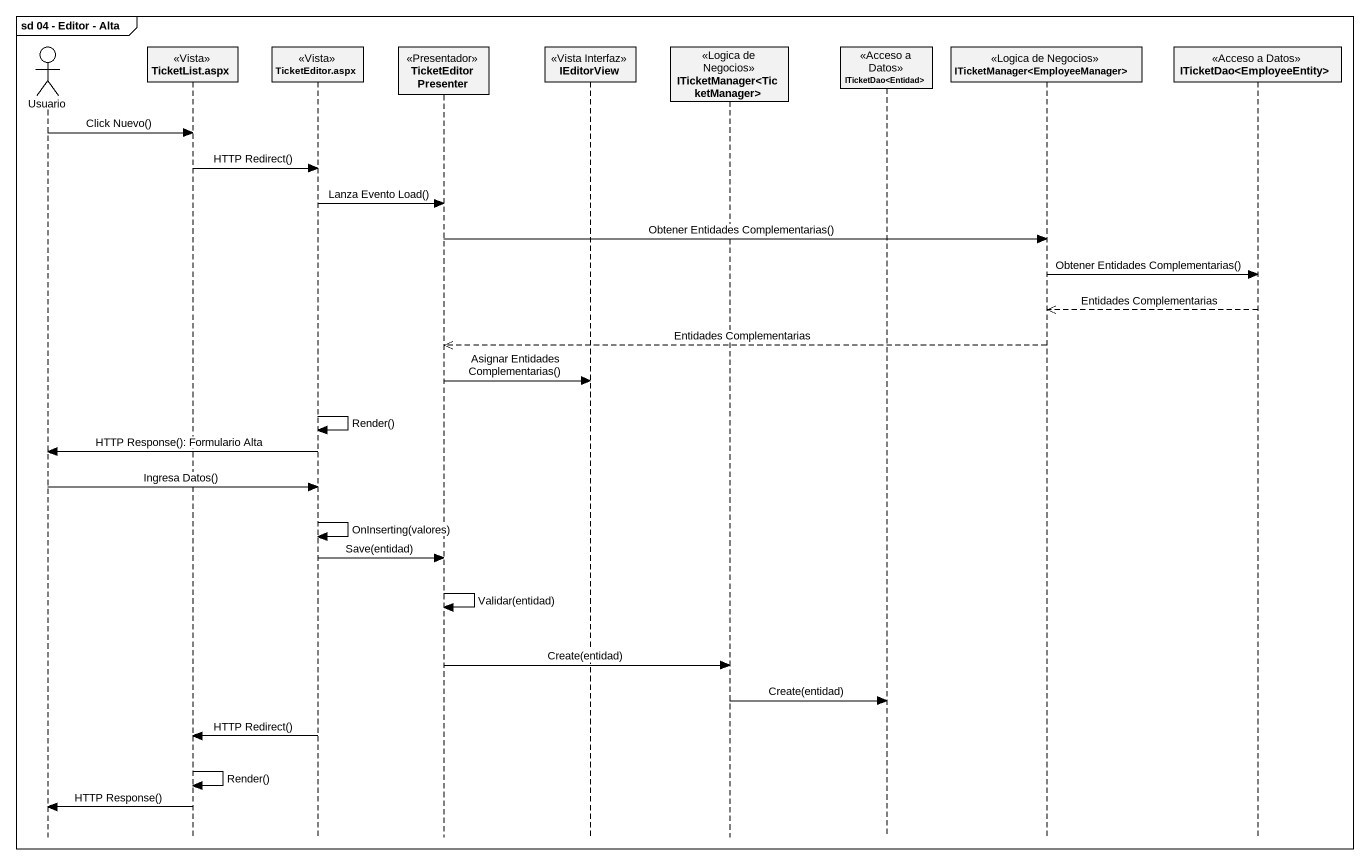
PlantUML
@startuml
mainframe sd 04 - Editor - Alta
hide footbox
actor Usuario
participant "TicketList.aspx" as TicketList_aspx <<Vista>>
participant "TicketEditor.aspx" as TicketEditor_aspx <<Vista>>
participant TicketEditorPresenter <<Presentador>>
participant IEditorView <<Vista Interfaz>>
participant "ITicketManager<TicketManager>" as ITicketManager_TicketManager <<Logica de Negocios>>
participant "ITicketDao<Entidad>" as ITicketDao_Entidad <<Acceso a Datos>>
participant "ITicketManager<EmployeeManager>" as ITicketManager <<Logica de Negocios>>
participant "ITicketDao<EmployeeEntity>" as ITicketDao_EmployeeEntity <<Acceso a Datos>>

Usuario -> TicketList_aspx : Click Nuevo()
TicketList_aspx -> TicketEditor_aspx : HTTP Redirect()
TicketEditor_aspx -> TicketEditorPresenter : Lanza Evento Load()
TicketEditorPresenter -> ITicketManager : Obtener Entidades Complementarias()
ITicketManager -> ITicketDao_EmployeeEntity : Obtener Entidades Complementarias()
ITicketDao_EmployeeEntity -->> ITicketManager : Entidades Complementarias
ITicketManager -->> TicketEditorPresenter : Entidades Complementarias
TicketEditorPresenter -> IEditorView : Asignar Entidades Complementarias()
TicketEditor_aspx -> TicketEditor_aspx : Render()
TicketEditor_aspx -> Usuario : HTTP Response(): Formulario Alta
Usuario -> TicketEditor_aspx : Ingresa Datos()
TicketEditor_aspx -> TicketEditor_aspx : OnInserting(valores)
TicketEditor_aspx -> TicketEditorPresenter : Save(entidad)
TicketEditorPresenter -> TicketEditorPresenter : Validar(entidad)
TicketEditorPresenter -> ITicketManager_TicketManager : Create(entidad)
ITicketManager_TicketManager -> ITicketDao_Entidad : Create(entidad)
TicketEditor_aspx -> TicketList_aspx : HTTP Redirect()
TicketList_aspx -> TicketList_aspx : Render()
TicketList_aspx -> Usuario : HTTP Response()
@enduml
